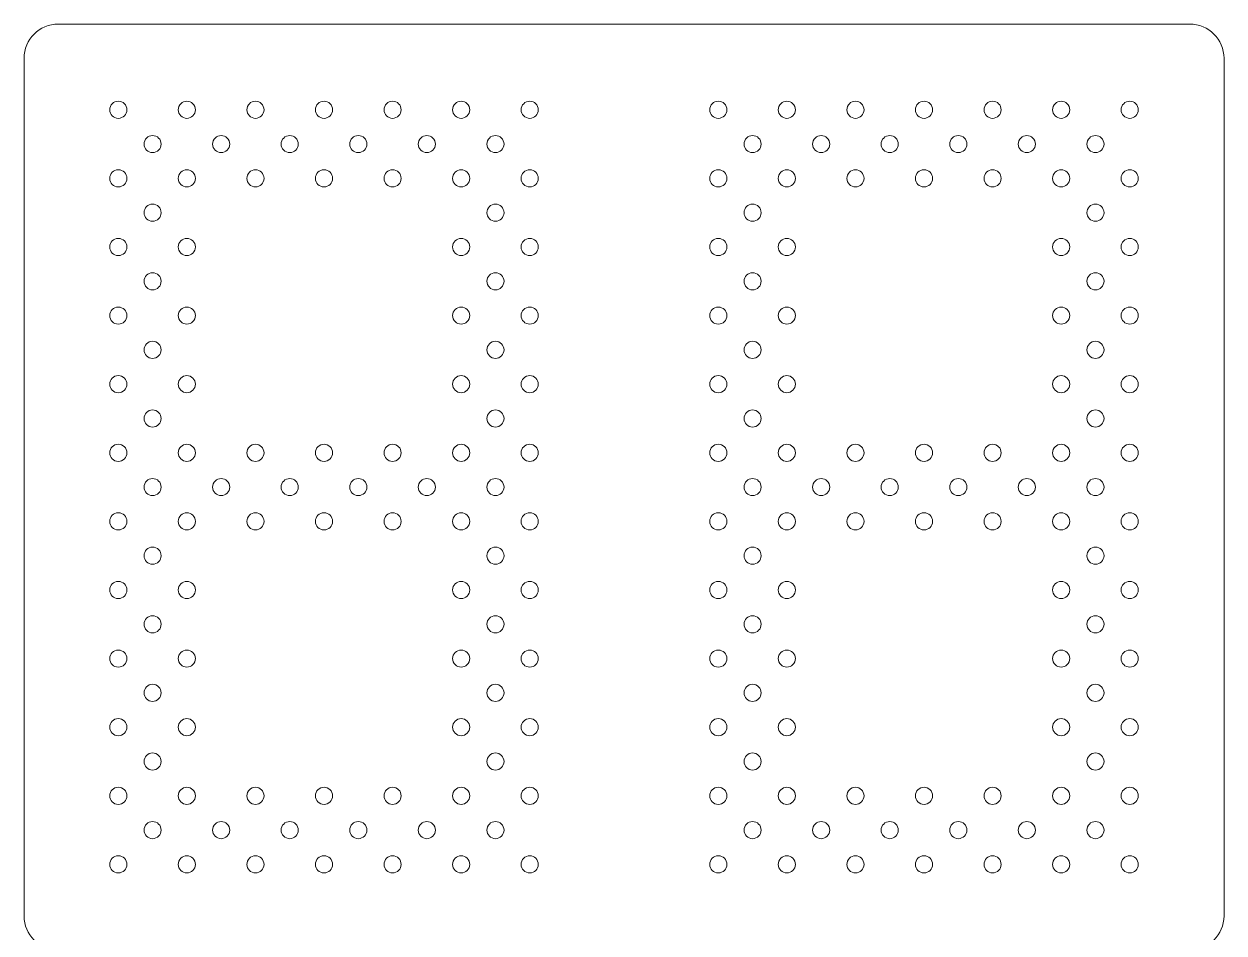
# Model space of a CAD drawing. Header units: inches. Extents: x 300 to 400, y -177 to 73.
# Drawn here: x 363.68 to 381.18, y -8.02 to 5.23 of the extents above; entities that cross this region are included whole.
import ezdxf

# ---------------------------------------------------------------- set-up
doc = ezdxf.new("R2010")
doc.units = ezdxf.units.IN
doc.header["$MEASUREMENT"] = 0
doc.layers.add('ScoreBone', color=5, linetype='Continuous')

msp = doc.modelspace()

# ---------------------------------------------------------------- linework, layer by layer
at = {"layer": 'ScoreBone', "lineweight": 5}
for points in [[(363.682, 4.732), (363.682, 5.008), (363.905, 5.232), (364.182, 5.232)], [(364.182, 5.232), (364.182, 5.232), (380.682, 5.232), (380.682, 5.232)], [(380.682, 5.232), (380.958, 5.232), (381.182, 5.008), (381.182, 4.732)], [(363.682, -7.768), (363.682, -7.768), (363.682, 4.732), (363.682, 4.732)], [(381.182, 4.732), (381.182, 4.732), (381.182, -7.768), (381.182, -7.768)], [(364.182, -8.268), (363.905, -8.268), (363.682, -8.043), (363.682, -7.768)], [(381.182, -7.768), (381.182, -8.043), (380.958, -8.268), (380.682, -8.268)]]:
    msp.add_open_spline(points, degree=3, dxfattribs=at)
for points in [[(365.182, 3.982), (365.182, 3.914), (365.125, 3.857), (365.057, 3.857), (364.988, 3.857), (364.932, 3.914), (364.932, 3.982), (364.932, 4.051), (364.988, 4.107), (365.057, 4.107), (365.125, 4.107), (365.182, 4.051), (365.182, 3.982)], [(366.182, 3.982), (366.182, 3.914), (366.125, 3.857), (366.057, 3.857), (365.988, 3.857), (365.932, 3.914), (365.932, 3.982), (365.932, 4.051), (365.988, 4.107), (366.057, 4.107), (366.125, 4.107), (366.182, 4.051), (366.182, 3.982)], [(367.182, 3.982), (367.182, 3.914), (367.125, 3.857), (367.057, 3.857), (366.988, 3.857), (366.932, 3.914), (366.932, 3.982), (366.932, 4.051), (366.988, 4.107), (367.057, 4.107), (367.125, 4.107), (367.182, 4.051), (367.182, 3.982)], [(368.182, 3.982), (368.182, 3.914), (368.125, 3.857), (368.057, 3.857), (367.988, 3.857), (367.932, 3.914), (367.932, 3.982), (367.932, 4.051), (367.988, 4.107), (368.057, 4.107), (368.125, 4.107), (368.182, 4.051), (368.182, 3.982)], [(369.182, 3.982), (369.182, 3.914), (369.125, 3.857), (369.057, 3.857), (368.988, 3.857), (368.932, 3.914), (368.932, 3.982), (368.932, 4.051), (368.988, 4.107), (369.057, 4.107), (369.125, 4.107), (369.182, 4.051), (369.182, 3.982)], [(370.182, 3.982), (370.182, 3.914), (370.125, 3.857), (370.057, 3.857), (369.988, 3.857), (369.932, 3.914), (369.932, 3.982), (369.932, 4.051), (369.988, 4.107), (370.057, 4.107), (370.125, 4.107), (370.182, 4.051), (370.182, 3.982)], [(371.182, 3.982), (371.182, 3.914), (371.125, 3.857), (371.057, 3.857), (370.988, 3.857), (370.932, 3.914), (370.932, 3.982), (370.932, 4.051), (370.988, 4.107), (371.057, 4.107), (371.125, 4.107), (371.182, 4.051), (371.182, 3.982)], [(373.932, 3.982), (373.932, 3.914), (373.875, 3.857), (373.807, 3.857), (373.738, 3.857), (373.682, 3.914), (373.682, 3.982), (373.682, 4.051), (373.738, 4.107), (373.807, 4.107), (373.875, 4.107), (373.932, 4.051), (373.932, 3.982)], [(374.932, 3.982), (374.932, 3.914), (374.875, 3.857), (374.807, 3.857), (374.738, 3.857), (374.682, 3.914), (374.682, 3.982), (374.682, 4.051), (374.738, 4.107), (374.807, 4.107), (374.875, 4.107), (374.932, 4.051), (374.932, 3.982)], [(375.932, 3.982), (375.932, 3.914), (375.875, 3.857), (375.807, 3.857), (375.738, 3.857), (375.682, 3.914), (375.682, 3.982), (375.682, 4.051), (375.738, 4.107), (375.807, 4.107), (375.875, 4.107), (375.932, 4.051), (375.932, 3.982)], [(376.932, 3.982), (376.932, 3.914), (376.875, 3.857), (376.807, 3.857), (376.738, 3.857), (376.682, 3.914), (376.682, 3.982), (376.682, 4.051), (376.738, 4.107), (376.807, 4.107), (376.875, 4.107), (376.932, 4.051), (376.932, 3.982)], [(377.932, 3.982), (377.932, 3.914), (377.875, 3.857), (377.807, 3.857), (377.738, 3.857), (377.682, 3.914), (377.682, 3.982), (377.682, 4.051), (377.738, 4.107), (377.807, 4.107), (377.875, 4.107), (377.932, 4.051), (377.932, 3.982)], [(378.932, 3.982), (378.932, 3.914), (378.875, 3.857), (378.807, 3.857), (378.738, 3.857), (378.682, 3.914), (378.682, 3.982), (378.682, 4.051), (378.738, 4.107), (378.807, 4.107), (378.875, 4.107), (378.932, 4.051), (378.932, 3.982)], [(379.932, 3.982), (379.932, 3.914), (379.875, 3.857), (379.807, 3.857), (379.738, 3.857), (379.682, 3.914), (379.682, 3.982), (379.682, 4.051), (379.738, 4.107), (379.807, 4.107), (379.875, 4.107), (379.932, 4.051), (379.932, 3.982)], [(365.682, 3.482), (365.682, 3.414), (365.625, 3.357), (365.557, 3.357), (365.488, 3.357), (365.432, 3.414), (365.432, 3.482), (365.432, 3.551), (365.488, 3.607), (365.557, 3.607), (365.625, 3.607), (365.682, 3.551), (365.682, 3.482)], [(366.682, 3.482), (366.682, 3.414), (366.625, 3.357), (366.557, 3.357), (366.488, 3.357), (366.432, 3.414), (366.432, 3.482), (366.432, 3.551), (366.488, 3.607), (366.557, 3.607), (366.625, 3.607), (366.682, 3.551), (366.682, 3.482)], [(367.682, 3.482), (367.682, 3.414), (367.625, 3.357), (367.557, 3.357), (367.488, 3.357), (367.432, 3.414), (367.432, 3.482), (367.432, 3.551), (367.488, 3.607), (367.557, 3.607), (367.625, 3.607), (367.682, 3.551), (367.682, 3.482)], [(368.682, 3.482), (368.682, 3.414), (368.625, 3.357), (368.557, 3.357), (368.488, 3.357), (368.432, 3.414), (368.432, 3.482), (368.432, 3.551), (368.488, 3.607), (368.557, 3.607), (368.625, 3.607), (368.682, 3.551), (368.682, 3.482)], [(369.682, 3.482), (369.682, 3.414), (369.625, 3.357), (369.557, 3.357), (369.488, 3.357), (369.432, 3.414), (369.432, 3.482), (369.432, 3.551), (369.488, 3.607), (369.557, 3.607), (369.625, 3.607), (369.682, 3.551), (369.682, 3.482)], [(370.682, 3.482), (370.682, 3.414), (370.625, 3.357), (370.557, 3.357), (370.488, 3.357), (370.432, 3.414), (370.432, 3.482), (370.432, 3.551), (370.488, 3.607), (370.557, 3.607), (370.625, 3.607), (370.682, 3.551), (370.682, 3.482)], [(374.432, 3.482), (374.432, 3.414), (374.375, 3.357), (374.307, 3.357), (374.238, 3.357), (374.182, 3.414), (374.182, 3.482), (374.182, 3.551), (374.238, 3.607), (374.307, 3.607), (374.375, 3.607), (374.432, 3.551), (374.432, 3.482)], [(375.432, 3.482), (375.432, 3.414), (375.375, 3.357), (375.307, 3.357), (375.238, 3.357), (375.182, 3.414), (375.182, 3.482), (375.182, 3.551), (375.238, 3.607), (375.307, 3.607), (375.375, 3.607), (375.432, 3.551), (375.432, 3.482)], [(376.432, 3.482), (376.432, 3.414), (376.375, 3.357), (376.307, 3.357), (376.238, 3.357), (376.182, 3.414), (376.182, 3.482), (376.182, 3.551), (376.238, 3.607), (376.307, 3.607), (376.375, 3.607), (376.432, 3.551), (376.432, 3.482)], [(377.432, 3.482), (377.432, 3.414), (377.375, 3.357), (377.307, 3.357), (377.238, 3.357), (377.182, 3.414), (377.182, 3.482), (377.182, 3.551), (377.238, 3.607), (377.307, 3.607), (377.375, 3.607), (377.432, 3.551), (377.432, 3.482)], [(378.432, 3.482), (378.432, 3.414), (378.375, 3.357), (378.307, 3.357), (378.238, 3.357), (378.182, 3.414), (378.182, 3.482), (378.182, 3.551), (378.238, 3.607), (378.307, 3.607), (378.375, 3.607), (378.432, 3.551), (378.432, 3.482)], [(379.432, 3.482), (379.432, 3.414), (379.375, 3.357), (379.307, 3.357), (379.238, 3.357), (379.182, 3.414), (379.182, 3.482), (379.182, 3.551), (379.238, 3.607), (379.307, 3.607), (379.375, 3.607), (379.432, 3.551), (379.432, 3.482)], [(365.182, 2.982), (365.182, 2.914), (365.125, 2.857), (365.057, 2.857), (364.988, 2.857), (364.932, 2.914), (364.932, 2.982), (364.932, 3.051), (364.988, 3.107), (365.057, 3.107), (365.125, 3.107), (365.182, 3.051), (365.182, 2.982)], [(366.182, 2.982), (366.182, 2.914), (366.125, 2.857), (366.057, 2.857), (365.988, 2.857), (365.932, 2.914), (365.932, 2.982), (365.932, 3.051), (365.988, 3.107), (366.057, 3.107), (366.125, 3.107), (366.182, 3.051), (366.182, 2.982)], [(367.182, 2.982), (367.182, 2.914), (367.125, 2.857), (367.057, 2.857), (366.988, 2.857), (366.932, 2.914), (366.932, 2.982), (366.932, 3.051), (366.988, 3.107), (367.057, 3.107), (367.125, 3.107), (367.182, 3.051), (367.182, 2.982)], [(368.182, 2.982), (368.182, 2.914), (368.125, 2.857), (368.057, 2.857), (367.988, 2.857), (367.932, 2.914), (367.932, 2.982), (367.932, 3.051), (367.988, 3.107), (368.057, 3.107), (368.125, 3.107), (368.182, 3.051), (368.182, 2.982)], [(369.182, 2.982), (369.182, 2.914), (369.125, 2.857), (369.057, 2.857), (368.988, 2.857), (368.932, 2.914), (368.932, 2.982), (368.932, 3.051), (368.988, 3.107), (369.057, 3.107), (369.125, 3.107), (369.182, 3.051), (369.182, 2.982)], [(370.182, 2.982), (370.182, 2.914), (370.125, 2.857), (370.057, 2.857), (369.988, 2.857), (369.932, 2.914), (369.932, 2.982), (369.932, 3.051), (369.988, 3.107), (370.057, 3.107), (370.125, 3.107), (370.182, 3.051), (370.182, 2.982)], [(371.182, 2.982), (371.182, 2.914), (371.125, 2.857), (371.057, 2.857), (370.988, 2.857), (370.932, 2.914), (370.932, 2.982), (370.932, 3.051), (370.988, 3.107), (371.057, 3.107), (371.125, 3.107), (371.182, 3.051), (371.182, 2.982)], [(373.932, 2.982), (373.932, 2.914), (373.875, 2.857), (373.807, 2.857), (373.738, 2.857), (373.682, 2.914), (373.682, 2.982), (373.682, 3.051), (373.738, 3.107), (373.807, 3.107), (373.875, 3.107), (373.932, 3.051), (373.932, 2.982)], [(374.932, 2.982), (374.932, 2.914), (374.875, 2.857), (374.807, 2.857), (374.738, 2.857), (374.682, 2.914), (374.682, 2.982), (374.682, 3.051), (374.738, 3.107), (374.807, 3.107), (374.875, 3.107), (374.932, 3.051), (374.932, 2.982)], [(375.932, 2.982), (375.932, 2.914), (375.875, 2.857), (375.807, 2.857), (375.738, 2.857), (375.682, 2.914), (375.682, 2.982), (375.682, 3.051), (375.738, 3.107), (375.807, 3.107), (375.875, 3.107), (375.932, 3.051), (375.932, 2.982)], [(376.932, 2.982), (376.932, 2.914), (376.875, 2.857), (376.807, 2.857), (376.738, 2.857), (376.682, 2.914), (376.682, 2.982), (376.682, 3.051), (376.738, 3.107), (376.807, 3.107), (376.875, 3.107), (376.932, 3.051), (376.932, 2.982)], [(377.932, 2.982), (377.932, 2.914), (377.875, 2.857), (377.807, 2.857), (377.738, 2.857), (377.682, 2.914), (377.682, 2.982), (377.682, 3.051), (377.738, 3.107), (377.807, 3.107), (377.875, 3.107), (377.932, 3.051), (377.932, 2.982)], [(378.932, 2.982), (378.932, 2.914), (378.875, 2.857), (378.807, 2.857), (378.738, 2.857), (378.682, 2.914), (378.682, 2.982), (378.682, 3.051), (378.738, 3.107), (378.807, 3.107), (378.875, 3.107), (378.932, 3.051), (378.932, 2.982)], [(379.932, 2.982), (379.932, 2.914), (379.875, 2.857), (379.807, 2.857), (379.738, 2.857), (379.682, 2.914), (379.682, 2.982), (379.682, 3.051), (379.738, 3.107), (379.807, 3.107), (379.875, 3.107), (379.932, 3.051), (379.932, 2.982)], [(365.682, 2.482), (365.682, 2.414), (365.625, 2.357), (365.557, 2.357), (365.488, 2.357), (365.432, 2.414), (365.432, 2.482), (365.432, 2.551), (365.488, 2.607), (365.557, 2.607), (365.625, 2.607), (365.682, 2.551), (365.682, 2.482)], [(370.682, 2.482), (370.682, 2.414), (370.625, 2.357), (370.557, 2.357), (370.488, 2.357), (370.432, 2.414), (370.432, 2.482), (370.432, 2.551), (370.488, 2.607), (370.557, 2.607), (370.625, 2.607), (370.682, 2.551), (370.682, 2.482)], [(374.432, 2.482), (374.432, 2.414), (374.375, 2.357), (374.307, 2.357), (374.238, 2.357), (374.182, 2.414), (374.182, 2.482), (374.182, 2.551), (374.238, 2.607), (374.307, 2.607), (374.375, 2.607), (374.432, 2.551), (374.432, 2.482)], [(379.432, 2.482), (379.432, 2.414), (379.375, 2.357), (379.307, 2.357), (379.238, 2.357), (379.182, 2.414), (379.182, 2.482), (379.182, 2.551), (379.238, 2.607), (379.307, 2.607), (379.375, 2.607), (379.432, 2.551), (379.432, 2.482)], [(365.182, 1.982), (365.182, 1.914), (365.125, 1.857), (365.057, 1.857), (364.988, 1.857), (364.932, 1.914), (364.932, 1.982), (364.932, 2.051), (364.988, 2.107), (365.057, 2.107), (365.125, 2.107), (365.182, 2.051), (365.182, 1.982)], [(366.182, 1.982), (366.182, 1.914), (366.125, 1.857), (366.057, 1.857), (365.988, 1.857), (365.932, 1.914), (365.932, 1.982), (365.932, 2.051), (365.988, 2.107), (366.057, 2.107), (366.125, 2.107), (366.182, 2.051), (366.182, 1.982)], [(370.182, 1.982), (370.182, 1.914), (370.125, 1.857), (370.057, 1.857), (369.988, 1.857), (369.932, 1.914), (369.932, 1.982), (369.932, 2.051), (369.988, 2.107), (370.057, 2.107), (370.125, 2.107), (370.182, 2.051), (370.182, 1.982)], [(371.182, 1.982), (371.182, 1.914), (371.125, 1.857), (371.057, 1.857), (370.988, 1.857), (370.932, 1.914), (370.932, 1.982), (370.932, 2.051), (370.988, 2.107), (371.057, 2.107), (371.125, 2.107), (371.182, 2.051), (371.182, 1.982)], [(373.932, 1.982), (373.932, 1.914), (373.875, 1.857), (373.807, 1.857), (373.738, 1.857), (373.682, 1.914), (373.682, 1.982), (373.682, 2.051), (373.738, 2.107), (373.807, 2.107), (373.875, 2.107), (373.932, 2.051), (373.932, 1.982)], [(374.932, 1.982), (374.932, 1.914), (374.875, 1.857), (374.807, 1.857), (374.738, 1.857), (374.682, 1.914), (374.682, 1.982), (374.682, 2.051), (374.738, 2.107), (374.807, 2.107), (374.875, 2.107), (374.932, 2.051), (374.932, 1.982)], [(378.932, 1.982), (378.932, 1.914), (378.875, 1.857), (378.807, 1.857), (378.738, 1.857), (378.682, 1.914), (378.682, 1.982), (378.682, 2.051), (378.738, 2.107), (378.807, 2.107), (378.875, 2.107), (378.932, 2.051), (378.932, 1.982)], [(379.932, 1.982), (379.932, 1.914), (379.875, 1.857), (379.807, 1.857), (379.738, 1.857), (379.682, 1.914), (379.682, 1.982), (379.682, 2.051), (379.738, 2.107), (379.807, 2.107), (379.875, 2.107), (379.932, 2.051), (379.932, 1.982)], [(365.682, 1.482), (365.682, 1.414), (365.625, 1.357), (365.557, 1.357), (365.488, 1.357), (365.432, 1.414), (365.432, 1.482), (365.432, 1.551), (365.488, 1.607), (365.557, 1.607), (365.625, 1.607), (365.682, 1.551), (365.682, 1.482)], [(370.682, 1.482), (370.682, 1.414), (370.625, 1.357), (370.557, 1.357), (370.488, 1.357), (370.432, 1.414), (370.432, 1.482), (370.432, 1.551), (370.488, 1.607), (370.557, 1.607), (370.625, 1.607), (370.682, 1.551), (370.682, 1.482)], [(374.432, 1.482), (374.432, 1.414), (374.375, 1.357), (374.307, 1.357), (374.238, 1.357), (374.182, 1.414), (374.182, 1.482), (374.182, 1.551), (374.238, 1.607), (374.307, 1.607), (374.375, 1.607), (374.432, 1.551), (374.432, 1.482)], [(379.432, 1.482), (379.432, 1.414), (379.375, 1.357), (379.307, 1.357), (379.238, 1.357), (379.182, 1.414), (379.182, 1.482), (379.182, 1.551), (379.238, 1.607), (379.307, 1.607), (379.375, 1.607), (379.432, 1.551), (379.432, 1.482)], [(365.182, 0.982), (365.182, 0.914), (365.125, 0.857), (365.057, 0.857), (364.988, 0.857), (364.932, 0.914), (364.932, 0.982), (364.932, 1.051), (364.988, 1.107), (365.057, 1.107), (365.125, 1.107), (365.182, 1.051), (365.182, 0.982)], [(366.182, 0.982), (366.182, 0.914), (366.125, 0.857), (366.057, 0.857), (365.988, 0.857), (365.932, 0.914), (365.932, 0.982), (365.932, 1.051), (365.988, 1.107), (366.057, 1.107), (366.125, 1.107), (366.182, 1.051), (366.182, 0.982)], [(370.182, 0.982), (370.182, 0.914), (370.125, 0.857), (370.057, 0.857), (369.988, 0.857), (369.932, 0.914), (369.932, 0.982), (369.932, 1.051), (369.988, 1.107), (370.057, 1.107), (370.125, 1.107), (370.182, 1.051), (370.182, 0.982)], [(371.182, 0.982), (371.182, 0.914), (371.125, 0.857), (371.057, 0.857), (370.988, 0.857), (370.932, 0.914), (370.932, 0.982), (370.932, 1.051), (370.988, 1.107), (371.057, 1.107), (371.125, 1.107), (371.182, 1.051), (371.182, 0.982)], [(373.932, 0.982), (373.932, 0.914), (373.875, 0.857), (373.807, 0.857), (373.738, 0.857), (373.682, 0.914), (373.682, 0.982), (373.682, 1.051), (373.738, 1.107), (373.807, 1.107), (373.875, 1.107), (373.932, 1.051), (373.932, 0.982)], [(374.932, 0.982), (374.932, 0.914), (374.875, 0.857), (374.807, 0.857), (374.738, 0.857), (374.682, 0.914), (374.682, 0.982), (374.682, 1.051), (374.738, 1.107), (374.807, 1.107), (374.875, 1.107), (374.932, 1.051), (374.932, 0.982)], [(378.932, 0.982), (378.932, 0.914), (378.875, 0.857), (378.807, 0.857), (378.738, 0.857), (378.682, 0.914), (378.682, 0.982), (378.682, 1.051), (378.738, 1.107), (378.807, 1.107), (378.875, 1.107), (378.932, 1.051), (378.932, 0.982)], [(379.932, 0.982), (379.932, 0.914), (379.875, 0.857), (379.807, 0.857), (379.738, 0.857), (379.682, 0.914), (379.682, 0.982), (379.682, 1.051), (379.738, 1.107), (379.807, 1.107), (379.875, 1.107), (379.932, 1.051), (379.932, 0.982)], [(365.682, 0.482), (365.682, 0.414), (365.625, 0.357), (365.557, 0.357), (365.488, 0.357), (365.432, 0.414), (365.432, 0.482), (365.432, 0.551), (365.488, 0.607), (365.557, 0.607), (365.625, 0.607), (365.682, 0.551), (365.682, 0.482)], [(370.682, 0.482), (370.682, 0.414), (370.625, 0.357), (370.557, 0.357), (370.488, 0.357), (370.432, 0.414), (370.432, 0.482), (370.432, 0.551), (370.488, 0.607), (370.557, 0.607), (370.625, 0.607), (370.682, 0.551), (370.682, 0.482)], [(374.432, 0.482), (374.432, 0.414), (374.375, 0.357), (374.307, 0.357), (374.238, 0.357), (374.182, 0.414), (374.182, 0.482), (374.182, 0.551), (374.238, 0.607), (374.307, 0.607), (374.375, 0.607), (374.432, 0.551), (374.432, 0.482)], [(379.432, 0.482), (379.432, 0.414), (379.375, 0.357), (379.307, 0.357), (379.238, 0.357), (379.182, 0.414), (379.182, 0.482), (379.182, 0.551), (379.238, 0.607), (379.307, 0.607), (379.375, 0.607), (379.432, 0.551), (379.432, 0.482)], [(365.182, -0.018), (365.182, -0.086), (365.125, -0.143), (365.057, -0.143), (364.988, -0.143), (364.932, -0.086), (364.932, -0.018), (364.932, 0.051), (364.988, 0.107), (365.057, 0.107), (365.125, 0.107), (365.182, 0.051), (365.182, -0.018)], [(366.182, -0.018), (366.182, -0.086), (366.125, -0.143), (366.057, -0.143), (365.988, -0.143), (365.932, -0.086), (365.932, -0.018), (365.932, 0.051), (365.988, 0.107), (366.057, 0.107), (366.125, 0.107), (366.182, 0.051), (366.182, -0.018)], [(370.182, -0.018), (370.182, -0.086), (370.125, -0.143), (370.057, -0.143), (369.988, -0.143), (369.932, -0.086), (369.932, -0.018), (369.932, 0.051), (369.988, 0.107), (370.057, 0.107), (370.125, 0.107), (370.182, 0.051), (370.182, -0.018)], [(371.182, -0.018), (371.182, -0.086), (371.125, -0.143), (371.057, -0.143), (370.988, -0.143), (370.932, -0.086), (370.932, -0.018), (370.932, 0.051), (370.988, 0.107), (371.057, 0.107), (371.125, 0.107), (371.182, 0.051), (371.182, -0.018)], [(373.932, -0.018), (373.932, -0.086), (373.875, -0.143), (373.807, -0.143), (373.738, -0.143), (373.682, -0.086), (373.682, -0.018), (373.682, 0.051), (373.738, 0.107), (373.807, 0.107), (373.875, 0.107), (373.932, 0.051), (373.932, -0.018)], [(374.932, -0.018), (374.932, -0.086), (374.875, -0.143), (374.807, -0.143), (374.738, -0.143), (374.682, -0.086), (374.682, -0.018), (374.682, 0.051), (374.738, 0.107), (374.807, 0.107), (374.875, 0.107), (374.932, 0.051), (374.932, -0.018)], [(378.932, -0.018), (378.932, -0.086), (378.875, -0.143), (378.807, -0.143), (378.738, -0.143), (378.682, -0.086), (378.682, -0.018), (378.682, 0.051), (378.738, 0.107), (378.807, 0.107), (378.875, 0.107), (378.932, 0.051), (378.932, -0.018)], [(379.932, -0.018), (379.932, -0.086), (379.875, -0.143), (379.807, -0.143), (379.738, -0.143), (379.682, -0.086), (379.682, -0.018), (379.682, 0.051), (379.738, 0.107), (379.807, 0.107), (379.875, 0.107), (379.932, 0.051), (379.932, -0.018)], [(365.682, -0.518), (365.682, -0.586), (365.625, -0.643), (365.557, -0.643), (365.488, -0.643), (365.432, -0.586), (365.432, -0.518), (365.432, -0.449), (365.488, -0.393), (365.557, -0.393), (365.625, -0.393), (365.682, -0.449), (365.682, -0.518)], [(370.682, -0.518), (370.682, -0.586), (370.625, -0.643), (370.557, -0.643), (370.488, -0.643), (370.432, -0.586), (370.432, -0.518), (370.432, -0.449), (370.488, -0.393), (370.557, -0.393), (370.625, -0.393), (370.682, -0.449), (370.682, -0.518)], [(374.432, -0.518), (374.432, -0.586), (374.375, -0.643), (374.307, -0.643), (374.238, -0.643), (374.182, -0.586), (374.182, -0.518), (374.182, -0.449), (374.238, -0.393), (374.307, -0.393), (374.375, -0.393), (374.432, -0.449), (374.432, -0.518)], [(379.432, -0.518), (379.432, -0.586), (379.375, -0.643), (379.307, -0.643), (379.238, -0.643), (379.182, -0.586), (379.182, -0.518), (379.182, -0.449), (379.238, -0.393), (379.307, -0.393), (379.375, -0.393), (379.432, -0.449), (379.432, -0.518)], [(365.182, -1.018), (365.182, -1.086), (365.125, -1.143), (365.057, -1.143), (364.988, -1.143), (364.932, -1.086), (364.932, -1.018), (364.932, -0.949), (364.988, -0.893), (365.057, -0.893), (365.125, -0.893), (365.182, -0.949), (365.182, -1.018)], [(366.182, -1.018), (366.182, -1.086), (366.125, -1.143), (366.057, -1.143), (365.988, -1.143), (365.932, -1.086), (365.932, -1.018), (365.932, -0.949), (365.988, -0.893), (366.057, -0.893), (366.125, -0.893), (366.182, -0.949), (366.182, -1.018)], [(367.182, -1.018), (367.182, -1.086), (367.125, -1.143), (367.057, -1.143), (366.988, -1.143), (366.932, -1.086), (366.932, -1.018), (366.932, -0.949), (366.988, -0.893), (367.057, -0.893), (367.125, -0.893), (367.182, -0.949), (367.182, -1.018)], [(368.182, -1.018), (368.182, -1.086), (368.125, -1.143), (368.057, -1.143), (367.988, -1.143), (367.932, -1.086), (367.932, -1.018), (367.932, -0.949), (367.988, -0.893), (368.057, -0.893), (368.125, -0.893), (368.182, -0.949), (368.182, -1.018)], [(369.182, -1.018), (369.182, -1.086), (369.125, -1.143), (369.057, -1.143), (368.988, -1.143), (368.932, -1.086), (368.932, -1.018), (368.932, -0.949), (368.988, -0.893), (369.057, -0.893), (369.125, -0.893), (369.182, -0.949), (369.182, -1.018)], [(370.182, -1.018), (370.182, -1.086), (370.125, -1.143), (370.057, -1.143), (369.988, -1.143), (369.932, -1.086), (369.932, -1.018), (369.932, -0.949), (369.988, -0.893), (370.057, -0.893), (370.125, -0.893), (370.182, -0.949), (370.182, -1.018)], [(371.182, -1.018), (371.182, -1.086), (371.125, -1.143), (371.057, -1.143), (370.988, -1.143), (370.932, -1.086), (370.932, -1.018), (370.932, -0.949), (370.988, -0.893), (371.057, -0.893), (371.125, -0.893), (371.182, -0.949), (371.182, -1.018)], [(373.932, -1.018), (373.932, -1.086), (373.875, -1.143), (373.807, -1.143), (373.738, -1.143), (373.682, -1.086), (373.682, -1.018), (373.682, -0.949), (373.738, -0.893), (373.807, -0.893), (373.875, -0.893), (373.932, -0.949), (373.932, -1.018)], [(374.932, -1.018), (374.932, -1.086), (374.875, -1.143), (374.807, -1.143), (374.738, -1.143), (374.682, -1.086), (374.682, -1.018), (374.682, -0.949), (374.738, -0.893), (374.807, -0.893), (374.875, -0.893), (374.932, -0.949), (374.932, -1.018)], [(375.932, -1.018), (375.932, -1.086), (375.875, -1.143), (375.807, -1.143), (375.738, -1.143), (375.682, -1.086), (375.682, -1.018), (375.682, -0.949), (375.738, -0.893), (375.807, -0.893), (375.875, -0.893), (375.932, -0.949), (375.932, -1.018)], [(376.932, -1.018), (376.932, -1.086), (376.875, -1.143), (376.807, -1.143), (376.738, -1.143), (376.682, -1.086), (376.682, -1.018), (376.682, -0.949), (376.738, -0.893), (376.807, -0.893), (376.875, -0.893), (376.932, -0.949), (376.932, -1.018)], [(377.932, -1.018), (377.932, -1.086), (377.875, -1.143), (377.807, -1.143), (377.738, -1.143), (377.682, -1.086), (377.682, -1.018), (377.682, -0.949), (377.738, -0.893), (377.807, -0.893), (377.875, -0.893), (377.932, -0.949), (377.932, -1.018)], [(378.932, -1.018), (378.932, -1.086), (378.875, -1.143), (378.807, -1.143), (378.738, -1.143), (378.682, -1.086), (378.682, -1.018), (378.682, -0.949), (378.738, -0.893), (378.807, -0.893), (378.875, -0.893), (378.932, -0.949), (378.932, -1.018)], [(379.932, -1.018), (379.932, -1.086), (379.875, -1.143), (379.807, -1.143), (379.738, -1.143), (379.682, -1.086), (379.682, -1.018), (379.682, -0.949), (379.738, -0.893), (379.807, -0.893), (379.875, -0.893), (379.932, -0.949), (379.932, -1.018)], [(365.682, -1.518), (365.682, -1.586), (365.625, -1.643), (365.557, -1.643), (365.488, -1.643), (365.432, -1.586), (365.432, -1.518), (365.432, -1.449), (365.488, -1.393), (365.557, -1.393), (365.625, -1.393), (365.682, -1.449), (365.682, -1.518)], [(366.682, -1.518), (366.682, -1.586), (366.625, -1.643), (366.557, -1.643), (366.488, -1.643), (366.432, -1.586), (366.432, -1.518), (366.432, -1.449), (366.488, -1.393), (366.557, -1.393), (366.625, -1.393), (366.682, -1.449), (366.682, -1.518)], [(367.682, -1.518), (367.682, -1.586), (367.625, -1.643), (367.557, -1.643), (367.488, -1.643), (367.432, -1.586), (367.432, -1.518), (367.432, -1.449), (367.488, -1.393), (367.557, -1.393), (367.625, -1.393), (367.682, -1.449), (367.682, -1.518)], [(368.682, -1.518), (368.682, -1.586), (368.625, -1.643), (368.557, -1.643), (368.488, -1.643), (368.432, -1.586), (368.432, -1.518), (368.432, -1.449), (368.488, -1.393), (368.557, -1.393), (368.625, -1.393), (368.682, -1.449), (368.682, -1.518)], [(369.682, -1.518), (369.682, -1.586), (369.625, -1.643), (369.557, -1.643), (369.488, -1.643), (369.432, -1.586), (369.432, -1.518), (369.432, -1.449), (369.488, -1.393), (369.557, -1.393), (369.625, -1.393), (369.682, -1.449), (369.682, -1.518)], [(370.682, -1.518), (370.682, -1.586), (370.625, -1.643), (370.557, -1.643), (370.488, -1.643), (370.432, -1.586), (370.432, -1.518), (370.432, -1.449), (370.488, -1.393), (370.557, -1.393), (370.625, -1.393), (370.682, -1.449), (370.682, -1.518)], [(374.432, -1.518), (374.432, -1.586), (374.375, -1.643), (374.307, -1.643), (374.238, -1.643), (374.182, -1.586), (374.182, -1.518), (374.182, -1.449), (374.238, -1.393), (374.307, -1.393), (374.375, -1.393), (374.432, -1.449), (374.432, -1.518)], [(375.432, -1.518), (375.432, -1.586), (375.375, -1.643), (375.307, -1.643), (375.238, -1.643), (375.182, -1.586), (375.182, -1.518), (375.182, -1.449), (375.238, -1.393), (375.307, -1.393), (375.375, -1.393), (375.432, -1.449), (375.432, -1.518)], [(376.432, -1.518), (376.432, -1.586), (376.375, -1.643), (376.307, -1.643), (376.238, -1.643), (376.182, -1.586), (376.182, -1.518), (376.182, -1.449), (376.238, -1.393), (376.307, -1.393), (376.375, -1.393), (376.432, -1.449), (376.432, -1.518)], [(377.432, -1.518), (377.432, -1.586), (377.375, -1.643), (377.307, -1.643), (377.238, -1.643), (377.182, -1.586), (377.182, -1.518), (377.182, -1.449), (377.238, -1.393), (377.307, -1.393), (377.375, -1.393), (377.432, -1.449), (377.432, -1.518)], [(378.432, -1.518), (378.432, -1.586), (378.375, -1.643), (378.307, -1.643), (378.238, -1.643), (378.182, -1.586), (378.182, -1.518), (378.182, -1.449), (378.238, -1.393), (378.307, -1.393), (378.375, -1.393), (378.432, -1.449), (378.432, -1.518)], [(379.432, -1.518), (379.432, -1.586), (379.375, -1.643), (379.307, -1.643), (379.238, -1.643), (379.182, -1.586), (379.182, -1.518), (379.182, -1.449), (379.238, -1.393), (379.307, -1.393), (379.375, -1.393), (379.432, -1.449), (379.432, -1.518)], [(365.182, -2.018), (365.182, -2.086), (365.125, -2.143), (365.057, -2.143), (364.988, -2.143), (364.932, -2.086), (364.932, -2.018), (364.932, -1.949), (364.988, -1.893), (365.057, -1.893), (365.125, -1.893), (365.182, -1.949), (365.182, -2.018)], [(366.182, -2.018), (366.182, -2.086), (366.125, -2.143), (366.057, -2.143), (365.988, -2.143), (365.932, -2.086), (365.932, -2.018), (365.932, -1.949), (365.988, -1.893), (366.057, -1.893), (366.125, -1.893), (366.182, -1.949), (366.182, -2.018)], [(367.182, -2.018), (367.182, -2.086), (367.125, -2.143), (367.057, -2.143), (366.988, -2.143), (366.932, -2.086), (366.932, -2.018), (366.932, -1.949), (366.988, -1.893), (367.057, -1.893), (367.125, -1.893), (367.182, -1.949), (367.182, -2.018)], [(368.182, -2.018), (368.182, -2.086), (368.125, -2.143), (368.057, -2.143), (367.988, -2.143), (367.932, -2.086), (367.932, -2.018), (367.932, -1.949), (367.988, -1.893), (368.057, -1.893), (368.125, -1.893), (368.182, -1.949), (368.182, -2.018)], [(369.182, -2.018), (369.182, -2.086), (369.125, -2.143), (369.057, -2.143), (368.988, -2.143), (368.932, -2.086), (368.932, -2.018), (368.932, -1.949), (368.988, -1.893), (369.057, -1.893), (369.125, -1.893), (369.182, -1.949), (369.182, -2.018)], [(370.182, -2.018), (370.182, -2.086), (370.125, -2.143), (370.057, -2.143), (369.988, -2.143), (369.932, -2.086), (369.932, -2.018), (369.932, -1.949), (369.988, -1.893), (370.057, -1.893), (370.125, -1.893), (370.182, -1.949), (370.182, -2.018)], [(371.182, -2.018), (371.182, -2.086), (371.125, -2.143), (371.057, -2.143), (370.988, -2.143), (370.932, -2.086), (370.932, -2.018), (370.932, -1.949), (370.988, -1.893), (371.057, -1.893), (371.125, -1.893), (371.182, -1.949), (371.182, -2.018)], [(373.932, -2.018), (373.932, -2.086), (373.875, -2.143), (373.807, -2.143), (373.738, -2.143), (373.682, -2.086), (373.682, -2.018), (373.682, -1.949), (373.738, -1.893), (373.807, -1.893), (373.875, -1.893), (373.932, -1.949), (373.932, -2.018)], [(374.932, -2.018), (374.932, -2.086), (374.875, -2.143), (374.807, -2.143), (374.738, -2.143), (374.682, -2.086), (374.682, -2.018), (374.682, -1.949), (374.738, -1.893), (374.807, -1.893), (374.875, -1.893), (374.932, -1.949), (374.932, -2.018)], [(375.932, -2.018), (375.932, -2.086), (375.875, -2.143), (375.807, -2.143), (375.738, -2.143), (375.682, -2.086), (375.682, -2.018), (375.682, -1.949), (375.738, -1.893), (375.807, -1.893), (375.875, -1.893), (375.932, -1.949), (375.932, -2.018)], [(376.932, -2.018), (376.932, -2.086), (376.875, -2.143), (376.807, -2.143), (376.738, -2.143), (376.682, -2.086), (376.682, -2.018), (376.682, -1.949), (376.738, -1.893), (376.807, -1.893), (376.875, -1.893), (376.932, -1.949), (376.932, -2.018)], [(377.932, -2.018), (377.932, -2.086), (377.875, -2.143), (377.807, -2.143), (377.738, -2.143), (377.682, -2.086), (377.682, -2.018), (377.682, -1.949), (377.738, -1.893), (377.807, -1.893), (377.875, -1.893), (377.932, -1.949), (377.932, -2.018)], [(378.932, -2.018), (378.932, -2.086), (378.875, -2.143), (378.807, -2.143), (378.738, -2.143), (378.682, -2.086), (378.682, -2.018), (378.682, -1.949), (378.738, -1.893), (378.807, -1.893), (378.875, -1.893), (378.932, -1.949), (378.932, -2.018)], [(379.932, -2.018), (379.932, -2.086), (379.875, -2.143), (379.807, -2.143), (379.738, -2.143), (379.682, -2.086), (379.682, -2.018), (379.682, -1.949), (379.738, -1.893), (379.807, -1.893), (379.875, -1.893), (379.932, -1.949), (379.932, -2.018)], [(365.682, -2.518), (365.682, -2.586), (365.625, -2.643), (365.557, -2.643), (365.488, -2.643), (365.432, -2.586), (365.432, -2.518), (365.432, -2.449), (365.488, -2.393), (365.557, -2.393), (365.625, -2.393), (365.682, -2.449), (365.682, -2.518)], [(370.682, -2.518), (370.682, -2.586), (370.625, -2.643), (370.557, -2.643), (370.488, -2.643), (370.432, -2.586), (370.432, -2.518), (370.432, -2.449), (370.488, -2.393), (370.557, -2.393), (370.625, -2.393), (370.682, -2.449), (370.682, -2.518)], [(374.432, -2.518), (374.432, -2.586), (374.375, -2.643), (374.307, -2.643), (374.238, -2.643), (374.182, -2.586), (374.182, -2.518), (374.182, -2.449), (374.238, -2.393), (374.307, -2.393), (374.375, -2.393), (374.432, -2.449), (374.432, -2.518)], [(379.432, -2.518), (379.432, -2.586), (379.375, -2.643), (379.307, -2.643), (379.238, -2.643), (379.182, -2.586), (379.182, -2.518), (379.182, -2.449), (379.238, -2.393), (379.307, -2.393), (379.375, -2.393), (379.432, -2.449), (379.432, -2.518)], [(365.182, -3.018), (365.182, -3.086), (365.125, -3.143), (365.057, -3.143), (364.988, -3.143), (364.932, -3.086), (364.932, -3.018), (364.932, -2.949), (364.988, -2.893), (365.057, -2.893), (365.125, -2.893), (365.182, -2.949), (365.182, -3.018)], [(365.182, -3.018), (365.182, -3.086), (365.125, -3.143), (365.057, -3.143), (364.988, -3.143), (364.932, -3.086), (364.932, -3.018), (364.932, -2.949), (364.988, -2.893), (365.057, -2.893), (365.125, -2.893), (365.182, -2.949), (365.182, -3.018)], [(366.182, -3.018), (366.182, -3.086), (366.125, -3.143), (366.057, -3.143), (365.988, -3.143), (365.932, -3.086), (365.932, -3.018), (365.932, -2.949), (365.988, -2.893), (366.057, -2.893), (366.125, -2.893), (366.182, -2.949), (366.182, -3.018)], [(366.182, -3.018), (366.182, -3.086), (366.125, -3.143), (366.057, -3.143), (365.988, -3.143), (365.932, -3.086), (365.932, -3.018), (365.932, -2.949), (365.988, -2.893), (366.057, -2.893), (366.125, -2.893), (366.182, -2.949), (366.182, -3.018)], [(370.182, -3.018), (370.182, -3.086), (370.125, -3.143), (370.057, -3.143), (369.988, -3.143), (369.932, -3.086), (369.932, -3.018), (369.932, -2.949), (369.988, -2.893), (370.057, -2.893), (370.125, -2.893), (370.182, -2.949), (370.182, -3.018)], [(370.182, -3.018), (370.182, -3.086), (370.125, -3.143), (370.057, -3.143), (369.988, -3.143), (369.932, -3.086), (369.932, -3.018), (369.932, -2.949), (369.988, -2.893), (370.057, -2.893), (370.125, -2.893), (370.182, -2.949), (370.182, -3.018)], [(371.182, -3.018), (371.182, -3.086), (371.125, -3.143), (371.057, -3.143), (370.988, -3.143), (370.932, -3.086), (370.932, -3.018), (370.932, -2.949), (370.988, -2.893), (371.057, -2.893), (371.125, -2.893), (371.182, -2.949), (371.182, -3.018)], [(371.182, -3.018), (371.182, -3.086), (371.125, -3.143), (371.057, -3.143), (370.988, -3.143), (370.932, -3.086), (370.932, -3.018), (370.932, -2.949), (370.988, -2.893), (371.057, -2.893), (371.125, -2.893), (371.182, -2.949), (371.182, -3.018)], [(373.932, -3.018), (373.932, -3.086), (373.875, -3.143), (373.807, -3.143), (373.738, -3.143), (373.682, -3.086), (373.682, -3.018), (373.682, -2.949), (373.738, -2.893), (373.807, -2.893), (373.875, -2.893), (373.932, -2.949), (373.932, -3.018)], [(373.932, -3.018), (373.932, -3.086), (373.875, -3.143), (373.807, -3.143), (373.738, -3.143), (373.682, -3.086), (373.682, -3.018), (373.682, -2.949), (373.738, -2.893), (373.807, -2.893), (373.875, -2.893), (373.932, -2.949), (373.932, -3.018)], [(374.932, -3.018), (374.932, -3.086), (374.875, -3.143), (374.807, -3.143), (374.738, -3.143), (374.682, -3.086), (374.682, -3.018), (374.682, -2.949), (374.738, -2.893), (374.807, -2.893), (374.875, -2.893), (374.932, -2.949), (374.932, -3.018)], [(374.932, -3.018), (374.932, -3.086), (374.875, -3.143), (374.807, -3.143), (374.738, -3.143), (374.682, -3.086), (374.682, -3.018), (374.682, -2.949), (374.738, -2.893), (374.807, -2.893), (374.875, -2.893), (374.932, -2.949), (374.932, -3.018)], [(378.932, -3.018), (378.932, -3.086), (378.875, -3.143), (378.807, -3.143), (378.738, -3.143), (378.682, -3.086), (378.682, -3.018), (378.682, -2.949), (378.738, -2.893), (378.807, -2.893), (378.875, -2.893), (378.932, -2.949), (378.932, -3.018)], [(378.932, -3.018), (378.932, -3.086), (378.875, -3.143), (378.807, -3.143), (378.738, -3.143), (378.682, -3.086), (378.682, -3.018), (378.682, -2.949), (378.738, -2.893), (378.807, -2.893), (378.875, -2.893), (378.932, -2.949), (378.932, -3.018)], [(379.932, -3.018), (379.932, -3.086), (379.875, -3.143), (379.807, -3.143), (379.738, -3.143), (379.682, -3.086), (379.682, -3.018), (379.682, -2.949), (379.738, -2.893), (379.807, -2.893), (379.875, -2.893), (379.932, -2.949), (379.932, -3.018)], [(379.932, -3.018), (379.932, -3.086), (379.875, -3.143), (379.807, -3.143), (379.738, -3.143), (379.682, -3.086), (379.682, -3.018), (379.682, -2.949), (379.738, -2.893), (379.807, -2.893), (379.875, -2.893), (379.932, -2.949), (379.932, -3.018)], [(365.682, -3.518), (365.682, -3.586), (365.625, -3.643), (365.557, -3.643), (365.488, -3.643), (365.432, -3.586), (365.432, -3.518), (365.432, -3.449), (365.488, -3.393), (365.557, -3.393), (365.625, -3.393), (365.682, -3.449), (365.682, -3.518)], [(365.682, -3.518), (365.682, -3.586), (365.625, -3.643), (365.557, -3.643), (365.488, -3.643), (365.432, -3.586), (365.432, -3.518), (365.432, -3.449), (365.488, -3.393), (365.557, -3.393), (365.625, -3.393), (365.682, -3.449), (365.682, -3.518)], [(370.682, -3.518), (370.682, -3.586), (370.625, -3.643), (370.557, -3.643), (370.488, -3.643), (370.432, -3.586), (370.432, -3.518), (370.432, -3.449), (370.488, -3.393), (370.557, -3.393), (370.625, -3.393), (370.682, -3.449), (370.682, -3.518)], [(370.682, -3.518), (370.682, -3.586), (370.625, -3.643), (370.557, -3.643), (370.488, -3.643), (370.432, -3.586), (370.432, -3.518), (370.432, -3.449), (370.488, -3.393), (370.557, -3.393), (370.625, -3.393), (370.682, -3.449), (370.682, -3.518)], [(374.432, -3.518), (374.432, -3.586), (374.375, -3.643), (374.307, -3.643), (374.238, -3.643), (374.182, -3.586), (374.182, -3.518), (374.182, -3.449), (374.238, -3.393), (374.307, -3.393), (374.375, -3.393), (374.432, -3.449), (374.432, -3.518)], [(374.432, -3.518), (374.432, -3.586), (374.375, -3.643), (374.307, -3.643), (374.238, -3.643), (374.182, -3.586), (374.182, -3.518), (374.182, -3.449), (374.238, -3.393), (374.307, -3.393), (374.375, -3.393), (374.432, -3.449), (374.432, -3.518)], [(379.432, -3.518), (379.432, -3.586), (379.375, -3.643), (379.307, -3.643), (379.238, -3.643), (379.182, -3.586), (379.182, -3.518), (379.182, -3.449), (379.238, -3.393), (379.307, -3.393), (379.375, -3.393), (379.432, -3.449), (379.432, -3.518)], [(379.432, -3.518), (379.432, -3.586), (379.375, -3.643), (379.307, -3.643), (379.238, -3.643), (379.182, -3.586), (379.182, -3.518), (379.182, -3.449), (379.238, -3.393), (379.307, -3.393), (379.375, -3.393), (379.432, -3.449), (379.432, -3.518)], [(365.182, -4.018), (365.182, -4.086), (365.125, -4.143), (365.057, -4.143), (364.988, -4.143), (364.932, -4.086), (364.932, -4.018), (364.932, -3.949), (364.988, -3.893), (365.057, -3.893), (365.125, -3.893), (365.182, -3.949), (365.182, -4.018)], [(366.182, -4.018), (366.182, -4.086), (366.125, -4.143), (366.057, -4.143), (365.988, -4.143), (365.932, -4.086), (365.932, -4.018), (365.932, -3.949), (365.988, -3.893), (366.057, -3.893), (366.125, -3.893), (366.182, -3.949), (366.182, -4.018)], [(370.182, -4.018), (370.182, -4.086), (370.125, -4.143), (370.057, -4.143), (369.988, -4.143), (369.932, -4.086), (369.932, -4.018), (369.932, -3.949), (369.988, -3.893), (370.057, -3.893), (370.125, -3.893), (370.182, -3.949), (370.182, -4.018)], [(371.182, -4.018), (371.182, -4.086), (371.125, -4.143), (371.057, -4.143), (370.988, -4.143), (370.932, -4.086), (370.932, -4.018), (370.932, -3.949), (370.988, -3.893), (371.057, -3.893), (371.125, -3.893), (371.182, -3.949), (371.182, -4.018)], [(373.932, -4.018), (373.932, -4.086), (373.875, -4.143), (373.807, -4.143), (373.738, -4.143), (373.682, -4.086), (373.682, -4.018), (373.682, -3.949), (373.738, -3.893), (373.807, -3.893), (373.875, -3.893), (373.932, -3.949), (373.932, -4.018)], [(374.932, -4.018), (374.932, -4.086), (374.875, -4.143), (374.807, -4.143), (374.738, -4.143), (374.682, -4.086), (374.682, -4.018), (374.682, -3.949), (374.738, -3.893), (374.807, -3.893), (374.875, -3.893), (374.932, -3.949), (374.932, -4.018)], [(378.932, -4.018), (378.932, -4.086), (378.875, -4.143), (378.807, -4.143), (378.738, -4.143), (378.682, -4.086), (378.682, -4.018), (378.682, -3.949), (378.738, -3.893), (378.807, -3.893), (378.875, -3.893), (378.932, -3.949), (378.932, -4.018)], [(379.932, -4.018), (379.932, -4.086), (379.875, -4.143), (379.807, -4.143), (379.738, -4.143), (379.682, -4.086), (379.682, -4.018), (379.682, -3.949), (379.738, -3.893), (379.807, -3.893), (379.875, -3.893), (379.932, -3.949), (379.932, -4.018)], [(365.682, -4.518), (365.682, -4.586), (365.625, -4.643), (365.557, -4.643), (365.488, -4.643), (365.432, -4.586), (365.432, -4.518), (365.432, -4.449), (365.488, -4.393), (365.557, -4.393), (365.625, -4.393), (365.682, -4.449), (365.682, -4.518)], [(370.682, -4.518), (370.682, -4.586), (370.625, -4.643), (370.557, -4.643), (370.488, -4.643), (370.432, -4.586), (370.432, -4.518), (370.432, -4.449), (370.488, -4.393), (370.557, -4.393), (370.625, -4.393), (370.682, -4.449), (370.682, -4.518)], [(374.432, -4.518), (374.432, -4.586), (374.375, -4.643), (374.307, -4.643), (374.238, -4.643), (374.182, -4.586), (374.182, -4.518), (374.182, -4.449), (374.238, -4.393), (374.307, -4.393), (374.375, -4.393), (374.432, -4.449), (374.432, -4.518)], [(379.432, -4.518), (379.432, -4.586), (379.375, -4.643), (379.307, -4.643), (379.238, -4.643), (379.182, -4.586), (379.182, -4.518), (379.182, -4.449), (379.238, -4.393), (379.307, -4.393), (379.375, -4.393), (379.432, -4.449), (379.432, -4.518)], [(365.182, -5.018), (365.182, -5.086), (365.125, -5.143), (365.057, -5.143), (364.988, -5.143), (364.932, -5.086), (364.932, -5.018), (364.932, -4.949), (364.988, -4.893), (365.057, -4.893), (365.125, -4.893), (365.182, -4.949), (365.182, -5.018)], [(366.182, -5.018), (366.182, -5.086), (366.125, -5.143), (366.057, -5.143), (365.988, -5.143), (365.932, -5.086), (365.932, -5.018), (365.932, -4.949), (365.988, -4.893), (366.057, -4.893), (366.125, -4.893), (366.182, -4.949), (366.182, -5.018)], [(370.182, -5.018), (370.182, -5.086), (370.125, -5.143), (370.057, -5.143), (369.988, -5.143), (369.932, -5.086), (369.932, -5.018), (369.932, -4.949), (369.988, -4.893), (370.057, -4.893), (370.125, -4.893), (370.182, -4.949), (370.182, -5.018)], [(371.182, -5.018), (371.182, -5.086), (371.125, -5.143), (371.057, -5.143), (370.988, -5.143), (370.932, -5.086), (370.932, -5.018), (370.932, -4.949), (370.988, -4.893), (371.057, -4.893), (371.125, -4.893), (371.182, -4.949), (371.182, -5.018)], [(373.932, -5.018), (373.932, -5.086), (373.875, -5.143), (373.807, -5.143), (373.738, -5.143), (373.682, -5.086), (373.682, -5.018), (373.682, -4.949), (373.738, -4.893), (373.807, -4.893), (373.875, -4.893), (373.932, -4.949), (373.932, -5.018)], [(374.932, -5.018), (374.932, -5.086), (374.875, -5.143), (374.807, -5.143), (374.738, -5.143), (374.682, -5.086), (374.682, -5.018), (374.682, -4.949), (374.738, -4.893), (374.807, -4.893), (374.875, -4.893), (374.932, -4.949), (374.932, -5.018)], [(378.932, -5.018), (378.932, -5.086), (378.875, -5.143), (378.807, -5.143), (378.738, -5.143), (378.682, -5.086), (378.682, -5.018), (378.682, -4.949), (378.738, -4.893), (378.807, -4.893), (378.875, -4.893), (378.932, -4.949), (378.932, -5.018)], [(379.932, -5.018), (379.932, -5.086), (379.875, -5.143), (379.807, -5.143), (379.738, -5.143), (379.682, -5.086), (379.682, -5.018), (379.682, -4.949), (379.738, -4.893), (379.807, -4.893), (379.875, -4.893), (379.932, -4.949), (379.932, -5.018)], [(365.682, -5.518), (365.682, -5.586), (365.625, -5.643), (365.557, -5.643), (365.488, -5.643), (365.432, -5.586), (365.432, -5.518), (365.432, -5.449), (365.488, -5.393), (365.557, -5.393), (365.625, -5.393), (365.682, -5.449), (365.682, -5.518)], [(370.682, -5.518), (370.682, -5.586), (370.625, -5.643), (370.557, -5.643), (370.488, -5.643), (370.432, -5.586), (370.432, -5.518), (370.432, -5.449), (370.488, -5.393), (370.557, -5.393), (370.625, -5.393), (370.682, -5.449), (370.682, -5.518)], [(374.432, -5.518), (374.432, -5.586), (374.375, -5.643), (374.307, -5.643), (374.238, -5.643), (374.182, -5.586), (374.182, -5.518), (374.182, -5.449), (374.238, -5.393), (374.307, -5.393), (374.375, -5.393), (374.432, -5.449), (374.432, -5.518)], [(379.432, -5.518), (379.432, -5.586), (379.375, -5.643), (379.307, -5.643), (379.238, -5.643), (379.182, -5.586), (379.182, -5.518), (379.182, -5.449), (379.238, -5.393), (379.307, -5.393), (379.375, -5.393), (379.432, -5.449), (379.432, -5.518)], [(365.182, -6.018), (365.182, -6.086), (365.125, -6.143), (365.057, -6.143), (364.988, -6.143), (364.932, -6.086), (364.932, -6.018), (364.932, -5.949), (364.988, -5.893), (365.057, -5.893), (365.125, -5.893), (365.182, -5.949), (365.182, -6.018)], [(366.182, -6.018), (366.182, -6.086), (366.125, -6.143), (366.057, -6.143), (365.988, -6.143), (365.932, -6.086), (365.932, -6.018), (365.932, -5.949), (365.988, -5.893), (366.057, -5.893), (366.125, -5.893), (366.182, -5.949), (366.182, -6.018)], [(367.182, -6.018), (367.182, -6.086), (367.125, -6.143), (367.057, -6.143), (366.988, -6.143), (366.932, -6.086), (366.932, -6.018), (366.932, -5.949), (366.988, -5.893), (367.057, -5.893), (367.125, -5.893), (367.182, -5.949), (367.182, -6.018)], [(368.182, -6.018), (368.182, -6.086), (368.125, -6.143), (368.057, -6.143), (367.988, -6.143), (367.932, -6.086), (367.932, -6.018), (367.932, -5.949), (367.988, -5.893), (368.057, -5.893), (368.125, -5.893), (368.182, -5.949), (368.182, -6.018)], [(369.182, -6.018), (369.182, -6.086), (369.125, -6.143), (369.057, -6.143), (368.988, -6.143), (368.932, -6.086), (368.932, -6.018), (368.932, -5.949), (368.988, -5.893), (369.057, -5.893), (369.125, -5.893), (369.182, -5.949), (369.182, -6.018)], [(370.182, -6.018), (370.182, -6.086), (370.125, -6.143), (370.057, -6.143), (369.988, -6.143), (369.932, -6.086), (369.932, -6.018), (369.932, -5.949), (369.988, -5.893), (370.057, -5.893), (370.125, -5.893), (370.182, -5.949), (370.182, -6.018)], [(371.182, -6.018), (371.182, -6.086), (371.125, -6.143), (371.057, -6.143), (370.988, -6.143), (370.932, -6.086), (370.932, -6.018), (370.932, -5.949), (370.988, -5.893), (371.057, -5.893), (371.125, -5.893), (371.182, -5.949), (371.182, -6.018)], [(373.932, -6.018), (373.932, -6.086), (373.875, -6.143), (373.807, -6.143), (373.738, -6.143), (373.682, -6.086), (373.682, -6.018), (373.682, -5.949), (373.738, -5.893), (373.807, -5.893), (373.875, -5.893), (373.932, -5.949), (373.932, -6.018)], [(374.932, -6.018), (374.932, -6.086), (374.875, -6.143), (374.807, -6.143), (374.738, -6.143), (374.682, -6.086), (374.682, -6.018), (374.682, -5.949), (374.738, -5.893), (374.807, -5.893), (374.875, -5.893), (374.932, -5.949), (374.932, -6.018)], [(375.932, -6.018), (375.932, -6.086), (375.875, -6.143), (375.807, -6.143), (375.738, -6.143), (375.682, -6.086), (375.682, -6.018), (375.682, -5.949), (375.738, -5.893), (375.807, -5.893), (375.875, -5.893), (375.932, -5.949), (375.932, -6.018)], [(376.932, -6.018), (376.932, -6.086), (376.875, -6.143), (376.807, -6.143), (376.738, -6.143), (376.682, -6.086), (376.682, -6.018), (376.682, -5.949), (376.738, -5.893), (376.807, -5.893), (376.875, -5.893), (376.932, -5.949), (376.932, -6.018)], [(377.932, -6.018), (377.932, -6.086), (377.875, -6.143), (377.807, -6.143), (377.738, -6.143), (377.682, -6.086), (377.682, -6.018), (377.682, -5.949), (377.738, -5.893), (377.807, -5.893), (377.875, -5.893), (377.932, -5.949), (377.932, -6.018)], [(378.932, -6.018), (378.932, -6.086), (378.875, -6.143), (378.807, -6.143), (378.738, -6.143), (378.682, -6.086), (378.682, -6.018), (378.682, -5.949), (378.738, -5.893), (378.807, -5.893), (378.875, -5.893), (378.932, -5.949), (378.932, -6.018)], [(379.932, -6.018), (379.932, -6.086), (379.875, -6.143), (379.807, -6.143), (379.738, -6.143), (379.682, -6.086), (379.682, -6.018), (379.682, -5.949), (379.738, -5.893), (379.807, -5.893), (379.875, -5.893), (379.932, -5.949), (379.932, -6.018)], [(365.682, -6.518), (365.682, -6.586), (365.625, -6.643), (365.557, -6.643), (365.488, -6.643), (365.432, -6.586), (365.432, -6.518), (365.432, -6.449), (365.488, -6.393), (365.557, -6.393), (365.625, -6.393), (365.682, -6.449), (365.682, -6.518)], [(366.682, -6.518), (366.682, -6.586), (366.625, -6.643), (366.557, -6.643), (366.488, -6.643), (366.432, -6.586), (366.432, -6.518), (366.432, -6.449), (366.488, -6.393), (366.557, -6.393), (366.625, -6.393), (366.682, -6.449), (366.682, -6.518)], [(367.682, -6.518), (367.682, -6.586), (367.625, -6.643), (367.557, -6.643), (367.488, -6.643), (367.432, -6.586), (367.432, -6.518), (367.432, -6.449), (367.488, -6.393), (367.557, -6.393), (367.625, -6.393), (367.682, -6.449), (367.682, -6.518)], [(368.682, -6.518), (368.682, -6.586), (368.625, -6.643), (368.557, -6.643), (368.488, -6.643), (368.432, -6.586), (368.432, -6.518), (368.432, -6.449), (368.488, -6.393), (368.557, -6.393), (368.625, -6.393), (368.682, -6.449), (368.682, -6.518)], [(369.682, -6.518), (369.682, -6.586), (369.625, -6.643), (369.557, -6.643), (369.488, -6.643), (369.432, -6.586), (369.432, -6.518), (369.432, -6.449), (369.488, -6.393), (369.557, -6.393), (369.625, -6.393), (369.682, -6.449), (369.682, -6.518)], [(370.682, -6.518), (370.682, -6.586), (370.625, -6.643), (370.557, -6.643), (370.488, -6.643), (370.432, -6.586), (370.432, -6.518), (370.432, -6.449), (370.488, -6.393), (370.557, -6.393), (370.625, -6.393), (370.682, -6.449), (370.682, -6.518)], [(374.432, -6.518), (374.432, -6.586), (374.375, -6.643), (374.307, -6.643), (374.238, -6.643), (374.182, -6.586), (374.182, -6.518), (374.182, -6.449), (374.238, -6.393), (374.307, -6.393), (374.375, -6.393), (374.432, -6.449), (374.432, -6.518)], [(375.432, -6.518), (375.432, -6.586), (375.375, -6.643), (375.307, -6.643), (375.238, -6.643), (375.182, -6.586), (375.182, -6.518), (375.182, -6.449), (375.238, -6.393), (375.307, -6.393), (375.375, -6.393), (375.432, -6.449), (375.432, -6.518)], [(376.432, -6.518), (376.432, -6.586), (376.375, -6.643), (376.307, -6.643), (376.238, -6.643), (376.182, -6.586), (376.182, -6.518), (376.182, -6.449), (376.238, -6.393), (376.307, -6.393), (376.375, -6.393), (376.432, -6.449), (376.432, -6.518)], [(377.432, -6.518), (377.432, -6.586), (377.375, -6.643), (377.307, -6.643), (377.238, -6.643), (377.182, -6.586), (377.182, -6.518), (377.182, -6.449), (377.238, -6.393), (377.307, -6.393), (377.375, -6.393), (377.432, -6.449), (377.432, -6.518)], [(378.432, -6.518), (378.432, -6.586), (378.375, -6.643), (378.307, -6.643), (378.238, -6.643), (378.182, -6.586), (378.182, -6.518), (378.182, -6.449), (378.238, -6.393), (378.307, -6.393), (378.375, -6.393), (378.432, -6.449), (378.432, -6.518)], [(379.432, -6.518), (379.432, -6.586), (379.375, -6.643), (379.307, -6.643), (379.238, -6.643), (379.182, -6.586), (379.182, -6.518), (379.182, -6.449), (379.238, -6.393), (379.307, -6.393), (379.375, -6.393), (379.432, -6.449), (379.432, -6.518)], [(365.182, -7.018), (365.182, -7.086), (365.125, -7.143), (365.057, -7.143), (364.988, -7.143), (364.932, -7.086), (364.932, -7.018), (364.932, -6.949), (364.988, -6.893), (365.057, -6.893), (365.125, -6.893), (365.182, -6.949), (365.182, -7.018)], [(366.182, -7.018), (366.182, -7.086), (366.125, -7.143), (366.057, -7.143), (365.988, -7.143), (365.932, -7.086), (365.932, -7.018), (365.932, -6.949), (365.988, -6.893), (366.057, -6.893), (366.125, -6.893), (366.182, -6.949), (366.182, -7.018)], [(367.182, -7.018), (367.182, -7.086), (367.125, -7.143), (367.057, -7.143), (366.988, -7.143), (366.932, -7.086), (366.932, -7.018), (366.932, -6.949), (366.988, -6.893), (367.057, -6.893), (367.125, -6.893), (367.182, -6.949), (367.182, -7.018)], [(368.182, -7.018), (368.182, -7.086), (368.125, -7.143), (368.057, -7.143), (367.988, -7.143), (367.932, -7.086), (367.932, -7.018), (367.932, -6.949), (367.988, -6.893), (368.057, -6.893), (368.125, -6.893), (368.182, -6.949), (368.182, -7.018)], [(369.182, -7.018), (369.182, -7.086), (369.125, -7.143), (369.057, -7.143), (368.988, -7.143), (368.932, -7.086), (368.932, -7.018), (368.932, -6.949), (368.988, -6.893), (369.057, -6.893), (369.125, -6.893), (369.182, -6.949), (369.182, -7.018)], [(370.182, -7.018), (370.182, -7.086), (370.125, -7.143), (370.057, -7.143), (369.988, -7.143), (369.932, -7.086), (369.932, -7.018), (369.932, -6.949), (369.988, -6.893), (370.057, -6.893), (370.125, -6.893), (370.182, -6.949), (370.182, -7.018)], [(371.182, -7.018), (371.182, -7.086), (371.125, -7.143), (371.057, -7.143), (370.988, -7.143), (370.932, -7.086), (370.932, -7.018), (370.932, -6.949), (370.988, -6.893), (371.057, -6.893), (371.125, -6.893), (371.182, -6.949), (371.182, -7.018)], [(373.932, -7.018), (373.932, -7.086), (373.875, -7.143), (373.807, -7.143), (373.738, -7.143), (373.682, -7.086), (373.682, -7.018), (373.682, -6.949), (373.738, -6.893), (373.807, -6.893), (373.875, -6.893), (373.932, -6.949), (373.932, -7.018)], [(374.932, -7.018), (374.932, -7.086), (374.875, -7.143), (374.807, -7.143), (374.738, -7.143), (374.682, -7.086), (374.682, -7.018), (374.682, -6.949), (374.738, -6.893), (374.807, -6.893), (374.875, -6.893), (374.932, -6.949), (374.932, -7.018)], [(375.932, -7.018), (375.932, -7.086), (375.875, -7.143), (375.807, -7.143), (375.738, -7.143), (375.682, -7.086), (375.682, -7.018), (375.682, -6.949), (375.738, -6.893), (375.807, -6.893), (375.875, -6.893), (375.932, -6.949), (375.932, -7.018)], [(376.932, -7.018), (376.932, -7.086), (376.875, -7.143), (376.807, -7.143), (376.738, -7.143), (376.682, -7.086), (376.682, -7.018), (376.682, -6.949), (376.738, -6.893), (376.807, -6.893), (376.875, -6.893), (376.932, -6.949), (376.932, -7.018)], [(377.932, -7.018), (377.932, -7.086), (377.875, -7.143), (377.807, -7.143), (377.738, -7.143), (377.682, -7.086), (377.682, -7.018), (377.682, -6.949), (377.738, -6.893), (377.807, -6.893), (377.875, -6.893), (377.932, -6.949), (377.932, -7.018)], [(378.932, -7.018), (378.932, -7.086), (378.875, -7.143), (378.807, -7.143), (378.738, -7.143), (378.682, -7.086), (378.682, -7.018), (378.682, -6.949), (378.738, -6.893), (378.807, -6.893), (378.875, -6.893), (378.932, -6.949), (378.932, -7.018)], [(379.932, -7.018), (379.932, -7.086), (379.875, -7.143), (379.807, -7.143), (379.738, -7.143), (379.682, -7.086), (379.682, -7.018), (379.682, -6.949), (379.738, -6.893), (379.807, -6.893), (379.875, -6.893), (379.932, -6.949), (379.932, -7.018)]]:
    msp.add_open_spline(points, degree=3, knots=[0, 0, 0, 0, 1, 1, 1, 2, 2, 2, 3, 3, 3, 4, 4, 4, 4], dxfattribs=at)

doc.saveas('drawing.dxf')
